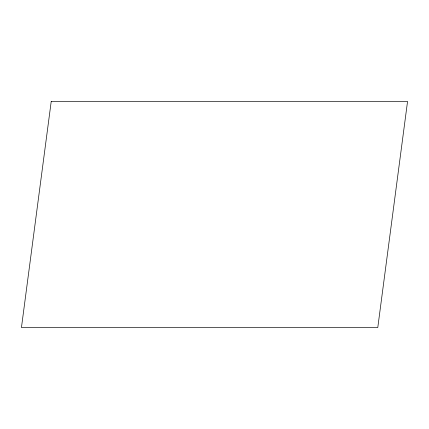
<?xml version="1.0" encoding="UTF-8"?>
<svg xmlns="http://www.w3.org/2000/svg" width="429" height="429" viewBox="0 0 429 429"><rect width="100%" height="100%" fill="white"/><g stroke="black" fill="none" stroke-linecap="round" stroke-linejoin="round"><path stroke-width="0.64" d="M51.217 101.448L21.45 327.552L377.783 327.552L407.55 101.448L51.217 101.448"/></g></svg>
